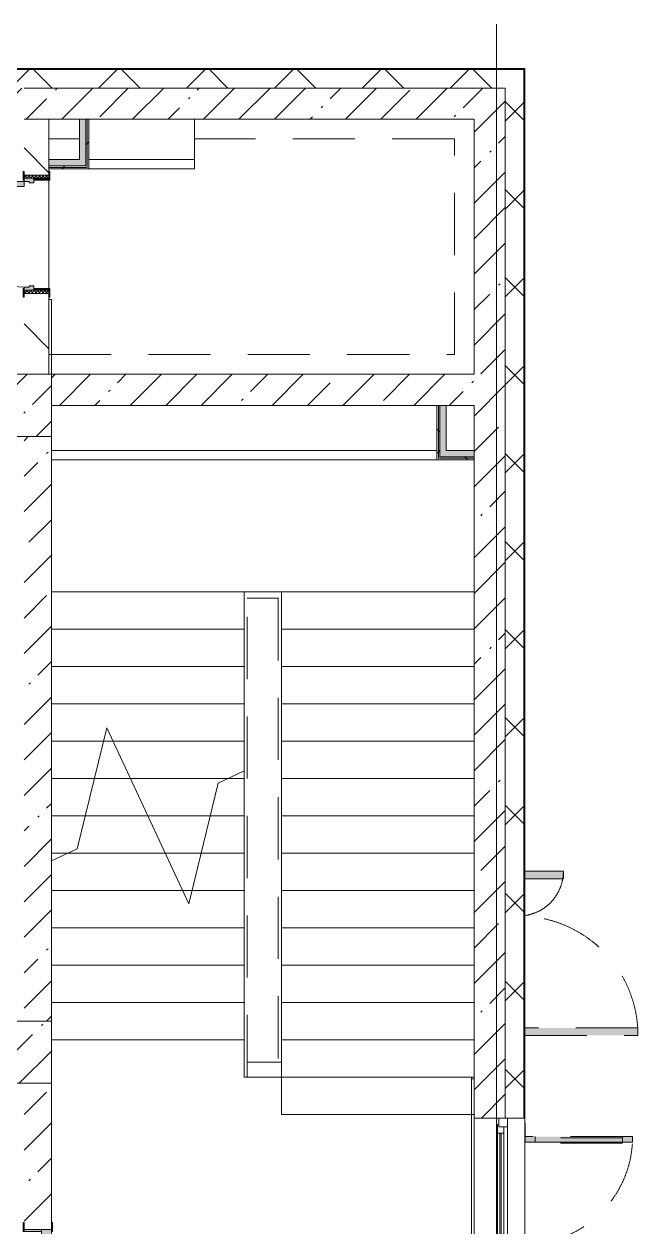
# Model space of a CAD drawing. Header units: millimetres. Extents: x -2911 to 185427, y -8553 to 29000.
# Drawn here: x 179627 to 184565, y 12246 to 21915 of the extents above; entities that cross this region are included whole.
import ezdxf

# ---------------------------------------------------------------- set-up
doc = ezdxf.new("R2010")
doc.units = ezdxf.units.MM
doc.linetypes.add('200_ШТРИХ__ш1_п0_6_', pattern=[800, 500, -300])
for name, color, linetype, lineweight in [('A-DETL-MBND-1', 7, '200_ШТРИХ__ш1_п0_6_', 9), ('A-GLAZ-2', 7, 'Continuous', 5), ('A-WALL', 7, 'Continuous', 9), ('A-WALL-3', 7, 'Continuous', 5), ('I-WALL-3', 7, 'Continuous', 5), ('S-COLS-2', 7, 'Continuous', 5), ('S-STRS-2', 7, 'Continuous', 5), ('S-STRS-MBND-1', 7, 'Continuous', 5), ('Оси', 7, 'Continuous', 9)]:
    doc.layers.add(name, color=color, linetype=linetype, lineweight=lineweight)
for name, color, linetype, lineweight, true_color in [('A-DOOR-2', 7, 'Continuous', 5, 0xaaaaaa), ('A-DOOR-3', 7, 'Continuous', 5, 0xe2e2e2), ('A-DOOR-FRAM-2', 7, 'Continuous', 5, 0xe2e2e2), ('A-DOOR-FRAM-3', 7, 'Continuous', 5, 0xaaaaaa), ('A-FLOR-2', 7, 'Continuous', 5, 0xaaaaaa), ('I-WALL-1', 7, 'Continuous', 5, 0xe7e7e7)]:
    doc.layers.add(name, color=color, linetype=linetype, lineweight=lineweight, true_color=true_color)
pattern_1 = [(45, (58417.4, 0), (-285.1231, 285.1231), []), (45, (58702.5, 0), (-285.1231, 285.1231), [504.031, -100.806, 16.764, -84.042])]
pattern_2 = [(45, (58417.4, 0), (-353.5534, 353.5534), []), (135, (58417.4, 0), (-353.5534, -353.5534), [])]
pattern_3 = [(45, (58417.4, 0), (-530.33, 530.33), []), (135, (58417.4, 0), (-530.33, -530.33), [])]

# ---------------------------------------------------------------- blocks, each defined once
blk = doc.blocks.new('110_Дверь_СКБ_2Ст - Д-1_л_Лестничная клетка EIS60 2-32142534-2_9_1_птичка')
at = {"layer": 'A-DOOR-3'}
for points in [[(662.5, 110), (662.5, 1010), (612.5, 1010), (612.5, 110)], [(-587.5, 510), (-637.5, 510), (-637.5, 110), (-587.5, 110), (-587.5, 433.2)], [(712.5, 30), (697.5, 30), (697.5, -110), (712.5, -110), (712.5, -30.6)]]:
    blk.add_hatch(color=256, dxfattribs=at).paths.add_polyline_path(points)
h = blk.add_hatch(color=256, dxfattribs=at)
h.paths.add_polyline_path([(712.5, 110), (662.5, 110), (662.5, 60), (652.5, 60), (652.5, 30), (712.5, 30)])
h.paths.add_polyline_path([(-627.5, 30), (-627.5, 60), (-637.5, 60), (-637.5, 110), (-687.5, 110), (-687.5, 30)])
at = {"layer": 'A-DOOR-FRAM-2'}
for points in [[(-672.5, 110), (-672.5, 118), (-742.5, 118), (-742.5, 110)], [(767.5, 110), (767.5, 118), (697.5, 118), (697.5, 110)], [(-672.5, 30), (-687.5, 30), (-687.5, -110), (-672.5, -110), (-672.5, -30.6)], [(-672.5, -110), (-742.5, -110), (-742.5, -118), (-672.5, -118)], [(767.5, -118), (767.5, -110), (697.5, -110), (697.5, -118)]]:
    blk.add_hatch(color=256, dxfattribs=at).paths.add_polyline_path(points)
at = {"layer": 'A-DOOR-2'}
for p, q in [((662.5, 1010), (612.5, 1010)), ((612.5, 1010), (612.5, 110)), ((662.5, 110), (662.5, 1010)), ((-637.5, 510), (-637.5, 110)), ((-587.5, 510), (-637.5, 510)), ((-587.5, 110), (-587.5, 510)), ((-637.5, 110), (-587.5, 110)), ((612.5, 110), (662.5, 110))]:
    blk.add_line(p, q, dxfattribs=at)
for centre, radius, start, end in [((662.5, 110), 900, 90, 180), ((-637.5, 110), 400, 360, 90)]:
    blk.add_arc(centre, radius, start, end, dxfattribs=at)
at = {"layer": 'A-DOOR-FRAM-3'}
for p, q in [((-672.5, 118), (-742.5, 118)), ((-742.5, 118), (-742.5, 110)), ((-742.5, 110), (-672.5, 110)), ((-637.5, 110), (-687.5, 110)), ((-687.5, 110), (-687.5, 30)), ((-672.5, 110), (-672.5, 118)), ((-637.5, 60), (-637.5, 110)), ((662.5, 110), (662.5, 60)), ((712.5, 110), (662.5, 110)), ((767.5, 118), (697.5, 118)), ((697.5, 118), (697.5, 110)), ((697.5, 110), (767.5, 110)), ((712.5, 30), (712.5, 110)), ((767.5, 110), (767.5, 118)), ((-687.5, 30), (-627.5, 30)), ((-672.5, 30), (-687.5, 30)), ((-687.5, 30), (-687.5, -110)), ((-672.5, -110), (-672.5, 30)), ((-627.5, 60), (-637.5, 60)), ((-627.5, 30), (-627.5, 60)), ((662.5, 60), (652.5, 60)), ((652.5, 60), (652.5, 30)), ((652.5, 30), (712.5, 30)), ((712.5, 30), (697.5, 30)), ((697.5, 30), (697.5, -110)), ((712.5, -110), (712.5, 30)), ((-672.5, -110), (-742.5, -110)), ((-742.5, -110), (-742.5, -118)), ((-742.5, -118), (-672.5, -118)), ((-687.5, -110), (-672.5, -110)), ((-672.5, -118), (-672.5, -110)), ((697.5, -110), (712.5, -110)), ((767.5, -110), (697.5, -110)), ((697.5, -110), (697.5, -118)), ((697.5, -118), (767.5, -118)), ((767.5, -118), (767.5, -110))]:
    blk.add_line(p, q, dxfattribs=at)
blk = doc.blocks.new('120_Окно_СКБ_1Ст - 120_Окно_СКБ_1Ст 1200х2500_h_ с форточкой2-24160662-2_9_1_птичка')
at = {"layer": 'A-GLAZ-2'}
for p, q in [((-600, -127), (-600, -57)), ((-600, -57), (-530, -57)), ((600, -57), (-600, -57)), ((-530, -57), (-530, -127)), ((530, -87), (-530, -87)), ((-530, -87), (-530, -127)), ((-480, -137), (-480, -87)), ((480, -137), (480, -87)), ((530, -127), (530, -57)), ((530, -57), (600, -57)), ((530, -127), (530, -87)), ((600, -57), (600, -127)), ((-530, -127), (-600, -127)), ((-600, -127), (-550, -127)), ((-530, -127), (-550, -127)), ((-550, -127), (-550, -137)), ((-550, -137), (550, -137)), ((550, -137), (-550, -137)), ((-480, -107), (480, -107)), ((480, -117), (-480, -117)), ((600, -127), (530, -127)), ((550, -127), (530, -127)), ((550, -127), (600, -127)), ((550, -137), (550, -127))]:
    blk.add_line(p, q, dxfattribs=at)
blk = doc.blocks.new('110_Дверь_СКБ_1Ст_Внутренняя1 - Д-8 950x2100h_охрана-V189-2_9_1_птичка')
at = {"layer": 'A-DOOR-2'}
h = blk.add_hatch(dxfattribs=at)
h.set_pattern_fill('FP_133', color=256, style=0, pattern_type=2)
h.set_pattern_definition([(135, (1826.41, 164.685), (-14.14214, -14.14214), []), (225, (1826.41, 164.685), (14.14214, -14.14214), [])])
h.paths.add_polyline_path([(487.5, 100), (462.5, 100), (462.5, -100), (487.5, -100), (487.5, -34.8)])
at = {"layer": 'A-DOOR-3'}
h = blk.add_hatch(color=256, dxfattribs=at)
h.paths.add_polyline_path([(-437.5, 100), (-437.5, 20), (-402.5, 20), (-402.5, 60), (-412.5, 60), (-416.2, 100)])
h.paths.add_polyline_path([(437.5, 100), (437.5, 60), (427.5, 60), (427.5, 20), (462.5, 20), (462.5, 100)])
at = {"layer": 'A-DOOR-FRAM-2'}
for points in [[(397.5, 950), (397.5, 100), (437.5, 100), (437.5, 950)], [(-492.5, 108), (-492.5, 100), (-422.5, 100), (-422.5, 108)], [(511.4, 108), (447.5, 108), (447.5, 100), (517.5, 100), (517.5, 108)], [(-422.5, 20), (-437.5, 20), (-437.5, -100), (-422.5, -100), (-422.5, -34.8)], [(462.5, 20), (447.5, 20), (447.5, -100), (462.5, -100), (462.5, -34.8)], [(-492.5, -100), (-492.5, -108), (-422.5, -108), (-422.5, -100)], [(447.5, -100), (447.5, -108), (517.5, -108), (517.5, -100)]]:
    blk.add_hatch(color=256, dxfattribs=at).paths.add_polyline_path(points)
at = {"layer": 'A-DOOR-FRAM-3'}
h = blk.add_hatch(dxfattribs=at)
h.set_pattern_fill('FP_134', color=256, style=0, pattern_type=2)
h.set_pattern_definition([(45, (-296.384, 164.685), (-14.1421, 14.1421), []), (135, (-296.384, 164.685), (-14.1421, -14.1421), [])])
h.paths.add_polyline_path([(-437.5, 100), (-462.5, 100), (-462.5, -100), (-437.5, -100), (-437.5, -34.8)])
at = {"layer": 'A-DOOR-2'}
for p, q in [((437.5, 950), (397.5, 950)), ((397.5, 950), (397.5, 100)), ((437.5, 100), (437.5, 950)), ((397.5, 100), (437.5, 100))]:
    blk.add_line(p, q, dxfattribs=at)
blk.add_arc((437.5, 100), 850, 90, 180, dxfattribs=at)
at = {"layer": 'A-DOOR-FRAM-3'}
for p, q in [((-422.5, 108), (-492.5, 108)), ((-492.5, 108), (-492.5, 100)), ((-492.5, 100), (-422.5, 100)), ((-437.5, 100), (-462.5, 100)), ((-462.5, 100), (-462.5, -100)), ((-412.5, 100), (-437.5, 100)), ((-437.5, 100), (-437.5, 20)), ((-437.5, -100), (-437.5, 100)), ((-422.5, 100), (-437.5, 100)), ((-437.5, 100), (-437.5, 99)), ((-437.5, 99), (-422.5, 99)), ((-422.5, 100), (-422.5, 108)), ((-422.5, 99), (-422.5, 100)), ((-412.5, 60), (-412.5, 100)), ((437.5, 100), (437.5, 60)), ((462.5, 100), (437.5, 100)), ((517.5, 108), (447.5, 108)), ((447.5, 108), (447.5, 100)), ((462.5, 100), (447.5, 100)), ((447.5, 100), (447.5, 99)), ((447.5, 100), (517.5, 100)), ((447.5, 99), (462.5, 99)), ((462.5, 20), (462.5, 100)), ((487.5, 100), (462.5, 100)), ((462.5, 100), (462.5, -100)), ((462.5, 99), (462.5, 100)), ((487.5, -100), (487.5, 100)), ((517.5, 100), (517.5, 108)), ((-437.5, 20), (-402.5, 20)), ((-422.5, 20), (-437.5, 20)), ((-437.5, 20), (-437.5, -100)), ((-422.5, -100), (-422.5, 20)), ((-402.5, 60), (-412.5, 60)), ((-402.5, 20), (-402.5, 60)), ((437.5, 60), (427.5, 60)), ((427.5, 60), (427.5, 20)), ((427.5, 20), (462.5, 20)), ((462.5, 20), (447.5, 20)), ((447.5, 20), (447.5, -100)), ((462.5, -100), (462.5, 20)), ((-422.5, -100), (-492.5, -100)), ((-492.5, -100), (-492.5, -108)), ((-492.5, -108), (-422.5, -108)), ((-462.5, -100), (-437.5, -100)), ((-437.5, -100), (-422.5, -100)), ((-422.5, -108), (-422.5, -100)), ((447.5, -100), (462.5, -100)), ((517.5, -100), (447.5, -100)), ((447.5, -100), (447.5, -108)), ((447.5, -108), (517.5, -108)), ((462.5, -100), (487.5, -100)), ((517.5, -108), (517.5, -100))]:
    blk.add_line(p, q, dxfattribs=at)
blk = doc.blocks.new('110_Дверь_СКБ_2Ст_Наружная - ДН-3_1_л__ Двухстворчатая 1200 х2900 из подвала EI30-23667726-2_9_1_птичка')
at = {"layer": 'A-DETL-MBND-1'}
for points in [[(679.5, 989), (619.5, 989), (619.5, 79), (679.5, 79)], [(-580.5, 79), (-580.5, 389), (-640.5, 389), (-640.5, 79)]]:
    blk.add_hatch(color=256, dxfattribs=at).paths.add_polyline_path(points)
for p, q in [((679.5, 989), (619.5, 989)), ((619.5, 989), (619.5, 79)), ((679.5, 79), (679.5, 989)), ((-640.5, 389), (-640.5, 79)), ((-580.5, 389), (-640.5, 389)), ((-580.5, 79), (-580.5, 389))]:
    blk.add_line(p, q, dxfattribs=at)
for centre, radius, start, end in [((679.5, 29), 960, 90, 176.98148), ((-640.5, 29), 360, 8.16602, 90)]:
    blk.add_arc(centre, radius, start, end, dxfattribs=at)
blk = doc.blocks.new('Дверь_Витражная_СКБ_2Ст - ВН-6-31912847-2_9_1_птичка')
at = {"layer": 'A-DETL-MBND-1'}
for points in [[(-643, -370), (-598, -370), (-598, -20), (-643, -20)], [(562, -884), (607, -884), (607, -20), (562, -20)]]:
    blk.add_hatch(color=256, dxfattribs=at).paths.add_polyline_path(points)
for p, q in [((-607, -20), (-715, -20)), ((-715, -20), (-607, -20)), ((-598, -20), (-643, -20)), ((-643, -370), (-643, -20)), ((-598, -20), (-643, -20)), ((-643, -20), (-643, -370)), ((-607, -370), (-607, -20)), ((-598, -370), (-598, -20)), ((-598, -370), (-598, -20)), ((562, -20), (607, -20)), ((562, -884), (562, -20)), ((562, -20), (562, -884)), ((607, -20), (562, -20)), ((607, -884), (607, -20)), ((607, -884), (607, -20)), ((607, -20), (715, -20)), ((607, -20), (715, -20)), ((607, -884), (607, -20)), ((-643, -100), (-598, -100)), ((-633, -290), (-633, -100)), ((-589, -290), (-589, -100)), ((553, -804), (553, -100)), ((607, -100), (562, -100)), ((597, -804), (597, -100)), ((-643, -290), (-598, -290)), ((-643, -370), (-598, -370)), ((-643, -370), (-598, -370)), ((607, -804), (562, -804)), ((607, -884), (562, -884)), ((562, -884), (607, -884))]:
    blk.add_line(p, q, dxfattribs=at)
for centre, radius, start, end in [((-607, -20), 350, 270, 0), ((607, -20), 864, 180, 270)]:
    blk.add_arc(centre, radius, start, end, dxfattribs=at)
blk = doc.blocks.new('BSC_Колонна _Прямоугольная - 500х500-22291386-2_9_1_птичка')
at = {"layer": 'S-COLS-2'}
h = blk.add_hatch(dxfattribs=at)
h.set_pattern_fill('FP_210', color=256, style=0, pattern_type=2)
h.set_pattern_definition([(45, (-121180, -13650), (-285.1231, 285.1231), []), (45, (-120894.88, -13650), (-285.1231, 285.1231), [504.031, -100.806, 16.764, -84.042])])
h.paths.add_polyline_path([(-250, -250), (250, -250), (250, 250), (-250, 250), (-250, -115.2)])
for p, q in [((250, 250), (-250, 250)), ((-250, 250), (-250, -250)), ((250, -250), (250, 250)), ((-250, -250), (250, -250))]:
    blk.add_line(p, q, dxfattribs=at)
blk = doc.blocks.new('BSC_Колонна _Прямоугольная - 500х500-V294-2_9_1_птичка')
at = {"layer": 'S-COLS-2'}
h = blk.add_hatch(dxfattribs=at)
h.set_pattern_fill('FP_219', color=256, style=0, pattern_type=2)
h.set_pattern_definition([(45, (-121180, -18850), (-285.1231, 285.1231), []), (45, (-120894.88, -18850), (-285.1231, 285.1231), [504.031, -100.806, 16.764, -84.042])])
h.paths.add_polyline_path([(-250, -250), (250, -250), (250, 250), (-250, 250), (-250, -109.1)])
for p, q in [((250, 250), (-250, 250)), ((-250, 250), (-250, -250)), ((250, -250), (250, 250)), ((-250, -250), (250, -250))]:
    blk.add_line(p, q, dxfattribs=at)
blk = doc.blocks.new('Зашивка приборов отопления30 - Зашивка приборов отопления-33323465-2_9_1_птичка')
at = {"layer": 'A-WALL-3'}
for p, q in [((121290.8, 18669.6), (124390.8, 18669.6)), ((124390.8, 18669.6), (121290.8, 18669.6)), ((121290.8, 18594.6), (124390.8, 18594.6))]:
    blk.add_line(p, q, dxfattribs=at)
blk = doc.blocks.new('Зашивка приборов отопления44 - Зашивка приборов отопления-33398827-2_9_1_птичка')
at = {"layer": 'A-WALL-3'}
for p, q in [((122140.8, 18669.6), (122140.8, 18994.6)), ((121290.8, 18669.6), (122140.8, 18669.6)), ((122141.3, 18669.6), (121290.8, 18669.6)), ((122141.3, 18594.6), (122141.3, 18669.6)), ((121290.8, 18594.6), (122141.3, 18594.6))]:
    blk.add_line(p, q, dxfattribs=at)

msp = doc.modelspace()

# ---------------------------------------------------------------- hatches: boundary and pattern name
at = {"layer": 'A-WALL-3'}
h = msp.add_hatch(dxfattribs=at)
h.set_pattern_fill('FP_120', color=256, style=0, pattern_type=2)
h.set_pattern_definition(pattern_2)
h.paths.add_polyline_path([(183647.4, 21400), (183647.4, 21550), (178567.6, 21550), (178567.6, 21400), (183497.4, 21400)])
h.paths.add_polyline_path([(177667.6, 21400), (177667.6, 21550), (176317.8, 21550), (176317.8, 21400), (176924.3, 21400)])
h.paths.add_polyline_path([(164866.5, 21400), (165267.8, 21400), (165267.8, 21550), (163967.6, 21550), (163967.6, 21400), (164467.4, 21400)])
h.paths.add_polyline_path([(167467.8, 21400), (167467.8, 21550), (166167.8, 21550), (166167.8, 21400), (166721.5, 21400)])
h.paths.add_polyline_path([(168367.8, 21400), (169667.4, 21400), (169667.4, 21550), (168367.8, 21550)])
h.paths.add_polyline_path([(174517.8, 21400), (175417.8, 21400), (175417.8, 21550), (174017.8, 21550), (174017.8, 21400), (174141.7, 21400)])
h.paths.add_polyline_path([(170567.4, 21400), (171717.8, 21400), (171717.8, 21550), (170567.4, 21550)])
h.paths.add_polyline_path([(158373.9, 21400), (159567.4, 21400), (159567.4, 21550), (155027.4, 21550), (155027.4, 21400), (157446.3, 21400)])
h.paths.add_polyline_path([(160467.4, 21400), (161667.6, 21400), (161667.6, 21550), (160467.4, 21550)])
h.paths.add_polyline_path([(151727.4, 21400), (151727.4, 21550), (151477.4, 21550), (151477.4, 21400)])
h = msp.add_hatch(dxfattribs=at)
h.set_pattern_fill('FP_120', color=256, style=0, pattern_type=2)
h.set_pattern_definition(pattern_2)
h.paths.add_polyline_path([(183497.4, -250), (183647.4, -250), (183647.4, 7700), (183497.4, 7700), (183497.4, -100)])
h.paths.add_polyline_path([(183647.4, 10000), (183647.4, 11920), (183497.4, 11920), (183497.4, 10000)])
h.paths.add_polyline_path([(183647.4, 13120), (183647.4, 21400), (183497.4, 21400), (183497.4, 13120)])
at = {"layer": 'I-WALL-1'}
for points in [[(180123.4, 20775), (180123.4, 21150), (180073.4, 21150), (180073.4, 20775)], [(180073.4, 20775), (180073.4, 20825), (179827.4, 20825), (179827.4, 20775)], [(183022.4, 18487.5), (183022.4, 18850), (182972.4, 18850), (182972.4, 18487.5)], [(183247.4, 18437.5), (183247.4, 18487.5), (182972.4, 18487.5), (182972.4, 18437.5)]]:
    msp.add_hatch(color=256, dxfattribs=at).paths.add_polyline_path(points)
at = {"layer": 'I-WALL-3'}
h = msp.add_hatch(dxfattribs=at)
h.set_pattern_fill('FP_128', color=256, style=0, pattern_type=2)
h.set_pattern_definition(pattern_1)
h.paths.add_polyline_path([(170567.4, 21150), (171717.8, 21150), (171717.8, 21400), (170567.4, 21400)])
h.paths.add_polyline_path([(174517.8, 21150), (175417.8, 21150), (175417.8, 21400), (174517.8, 21400), (174517.8, 21239.3)])
h.paths.add_polyline_path([(179627.4, 21150), (179627.4, 21400), (179267.4, 21400), (179267.4, 21150)])
h.paths.add_polyline_path([(176932.9, 21150), (177667.6, 21150), (177667.6, 21400), (176317.8, 21400), (176317.8, 21150), (176924.3, 21150)])
h.paths.add_polyline_path([(159554.9, 21150), (159567.4, 21150), (159567.4, 21400), (159217.4, 21400), (159217.4, 21150), (159542.4, 21150)])
h.paths.add_polyline_path([(161156.4, 21150), (161667.6, 21150), (161667.6, 21400), (160467.4, 21400), (160467.4, 21150)])
h.paths.add_polyline_path([(164467.4, 21150), (165267.8, 21150), (165267.8, 21400), (164467.4, 21400)])
h.paths.add_polyline_path([(166721.5, 21150), (167467.8, 21150), (167467.8, 21400), (166167.8, 21400), (166167.8, 21150), (166642.4, 21150)])
h.paths.add_polyline_path([(169667.4, 21150), (169667.4, 21400), (169467.4, 21400), (169467.4, 21150), (169504.1, 21150)])
h.paths.add_polyline_path([(168767.4, 21150), (168767.4, 21400), (168367.8, 21400), (168367.8, 21150), (168576.6, 21150)])
h = msp.add_hatch(dxfattribs=at)
h.set_pattern_fill('FP_128', color=256, style=0, pattern_type=2)
h.set_pattern_definition(pattern_1)
h.paths.add_polyline_path([(183247.4, 21150), (183247.4, 21400), (179627.4, 21400), (179627.4, 21150), (181561.9, 21150)])
h = msp.add_hatch(dxfattribs=at)
h.set_pattern_fill('FP_128', color=256, style=0, pattern_type=2)
h.set_pattern_definition(pattern_1)
h.paths.add_polyline_path([(183416.9, 10600), (183497.4, 10600), (183497.4, 11920), (183247.4, 11920), (183247.4, 10600)])
h.paths.add_polyline_path([(183497.4, 13120), (183497.4, 21400), (183247.4, 21400), (183247.4, 13120), (183416.9, 13120)])
h = msp.add_hatch(dxfattribs=at)
h.set_pattern_fill('FP_131', color=256, style=0, pattern_type=2)
h.set_pattern_definition([(135, (58417.4, 0), (-353.5534, -353.5534), [])])
h.paths.add_polyline_path([(179627.4, 19100), (179827.4, 19100), (179827.4, 19750), (179627.4, 19750), (179627.4, 19319.3)])
h.paths.add_polyline_path([(179827.4, 20700), (179827.4, 21150), (179627.4, 21150), (179627.4, 20700), (179706.8, 20700)])
h = msp.add_hatch(dxfattribs=at)
h.set_pattern_fill('FP_224', color=256, style=0, pattern_type=2)
h.set_pattern_definition(pattern_3)
h.paths.add_polyline_path([(180135.9, 20762.5), (180135.9, 21150), (180123.4, 21150), (180123.4, 20762.5)])
h = msp.add_hatch(dxfattribs=at)
h.set_pattern_fill('FP_224', color=256, style=0, pattern_type=2)
h.set_pattern_definition(pattern_3)
h.paths.add_polyline_path([(180148.4, 20750), (180148.4, 21150), (180135.9, 21150), (180135.9, 20750)])
h = msp.add_hatch(dxfattribs=at)
h.set_pattern_fill('FP_224', color=256, style=0, pattern_type=2)
h.set_pattern_definition(pattern_3)
h.paths.add_polyline_path([(180123.4, 20762.5), (180123.4, 20775), (179827.4, 20775), (179827.4, 20762.5), (180073.4, 20762.5)])
h = msp.add_hatch(dxfattribs=at)
h.set_pattern_fill('FP_224', color=256, style=0, pattern_type=2)
h.set_pattern_definition(pattern_3)
h.paths.add_polyline_path([(180073.4, 20750), (180135.9, 20750), (180135.9, 20762.5), (179827.4, 20762.5), (179827.4, 20750)])
h = msp.add_hatch(dxfattribs=at)
h.set_pattern_fill('FP_128', color=256, style=0, pattern_type=2)
h.set_pattern_definition(pattern_1)
h.paths.add_polyline_path([(183247.4, 18850), (183247.4, 19100), (179847.4, 19100), (179847.4, 18850), (183022.4, 18850)])
h = msp.add_hatch(dxfattribs=at)
h.set_pattern_fill('FP_224', color=256, style=0, pattern_type=2)
h.set_pattern_definition(pattern_3)
h.paths.add_polyline_path([(182959.9, 18425), (182959.9, 18850), (182947.4, 18850), (182947.4, 18425)])
h = msp.add_hatch(dxfattribs=at)
h.set_pattern_fill('FP_224', color=256, style=0, pattern_type=2)
h.set_pattern_definition(pattern_3)
h.paths.add_polyline_path([(182959.9, 18437.5), (182972.4, 18437.5), (182972.4, 18850), (182959.9, 18850), (182959.9, 18487.5)])
h = msp.add_hatch(dxfattribs=at)
h.set_pattern_fill('FP_128', color=256, style=0, pattern_type=2)
h.set_pattern_definition(pattern_1)
h.paths.add_polyline_path([(179706.8, 10600), (179847.4, 10600), (179847.4, 10825), (179627.4, 10825), (179627.4, 10600)])
h.paths.add_polyline_path([(179706.8, 12225), (179847.4, 12225), (179847.4, 13400), (179627.4, 13400), (179627.4, 12225)])
h.paths.add_polyline_path([(179640.6, 13900), (179847.4, 13900), (179847.4, 18600), (179627.4, 18600), (179627.4, 13900)])
h = msp.add_hatch(dxfattribs=at)
h.set_pattern_fill('FP_224', color=256, style=0, pattern_type=2)
h.set_pattern_definition(pattern_3)
h.paths.add_polyline_path([(183247.4, 18412.5), (183247.4, 18425), (182947.4, 18425), (182947.4, 18412.5)])
h = msp.add_hatch(dxfattribs=at)
h.set_pattern_fill('FP_224', color=256, style=0, pattern_type=2)
h.set_pattern_definition(pattern_3)
h.paths.add_polyline_path([(183247.4, 18425), (183247.4, 18437.5), (182959.9, 18437.5), (182959.9, 18425)])
h = msp.add_hatch(dxfattribs=at)
h.set_pattern_fill('FP_132', color=256, style=0, pattern_type=2)
h.set_pattern_definition([(45, (58417.4, 0), (-176.7767, 176.7767), [])])
h.paths.add_polyline_path([(179627.4, 12450), (179627.4, 12530), (178877.4, 12530), (178877.4, 12450)])

# ---------------------------------------------------------------- linework, layer by layer
at = {"layer": 'A-DETL-MBND-1'}
for p, q in [((180073.4, 20992), (179827.4, 20992)), ((183089.4, 20992), (180998.4, 20992)), ((183089.4, 19258), (183089.4, 20992)), ((179827.4, 19258), (183089.4, 19258)), ((181422.4, 13450), (181422.4, 17300)), ((181672.4, 17300), (181422.4, 17300)), ((181672.4, 17300), (181672.4, 13570)), ((181422.4, 13570), (181697.4, 13570))]:
    msp.add_line(p, q, dxfattribs=at)
at = {"layer": 'A-FLOR-2'}
for p, q in [((179827.4, 19700), (179847.4, 19700)), ((179847.4, 19700), (179847.4, 19100)), ((181397.4, 13450), (181397.4, 13750)), ((183226.4, 13450), (181397.4, 13450)), ((183226.4, 10600), (183226.4, 13450)), ((183247.4, 13435), (183226.4, 13435))]:
    msp.add_line(p, q, dxfattribs=at)
at = {"layer": 'A-WALL'}
for p, q in [((183650.4, 21553), (178567.6, 21553)), ((183647.4, 21550), (178567.6, 21550)), ((183647.4, 13120), (183647.4, 21550)), ((183650.4, 13120), (183650.4, 21553)), ((183497.4, 21400), (183497.4, 13120)), ((179827.4, 21150), (179627.4, 21150)), ((180148.4, 21150), (180073.4, 21150)), ((180123.4, 20775), (180123.4, 21150)), ((180135.9, 20762.5), (180135.9, 21150)), ((179827.4, 20775), (180123.4, 20775)), ((179827.4, 20762.5), (180135.9, 20762.5)), ((183022.4, 18850), (182947.4, 18850)), ((182959.9, 18850), (182959.9, 18425)), ((182972.4, 18850), (182972.4, 18437.5)), ((183247.4, 18412.5), (183247.4, 18487.5)), ((182959.9, 18425), (183247.4, 18425)), ((182972.4, 18437.5), (183247.4, 18437.5))]:
    msp.add_line(p, q, dxfattribs=at)
at = {"layer": 'A-WALL-3'}
for p, q in [((183655.4, 21558), (168367.8, 21558)), ((183655.4, -258), (183655.4, 21558)), ((179627.4, 21400), (183497.4, 21400)), ((183497.4, 13120), (183655.4, 13120))]:
    msp.add_line(p, q, dxfattribs=at)
at = {"layer": 'I-WALL-3'}
for p, q in [((179827.4, 21150), (180073.4, 21150)), ((179827.4, 20730), (179827.4, 21150)), ((180073.4, 21150), (180073.4, 20825)), ((180148.4, 21150), (183247.4, 21150)), ((180148.4, 20750), (180148.4, 21150)), ((183247.4, 21150), (183247.4, 19100)), ((180073.4, 20825), (179827.4, 20825)), ((179827.4, 20750), (180148.4, 20750)), ((179827.4, 20660), (179827.4, 19790)), ((179827.4, 19100), (179827.4, 19720)), ((183247.4, 19100), (179847.4, 19100)), ((179847.4, 18850), (182947.4, 18850)), ((182947.4, 18850), (182947.4, 18412.5)), ((183022.4, 18850), (183247.4, 18850)), ((183022.4, 18487.5), (183022.4, 18850)), ((183247.4, 18850), (183247.4, 18487.5)), ((179847.4, 13900), (179847.4, 18600)), ((183247.4, 18487.5), (183022.4, 18487.5)), ((182947.4, 18412.5), (183247.4, 18412.5)), ((183247.4, 18412.5), (183247.4, 10600)), ((179847.4, 12280), (179847.4, 13400)), ((183247.4, 13120), (183497.4, 13120))]:
    msp.add_line(p, q, dxfattribs=at)
at = {"layer": 'S-STRS-2'}
for p, q in [((179847.4, 17350), (181397.4, 17350)), ((179847.4, 17350), (181397.4, 17350)), ((181397.4, 17350), (181697.4, 17350)), ((181397.4, 17050), (181397.4, 17350)), ((183247.4, 17350), (181697.4, 17350)), ((181697.4, 17350), (181697.4, 17050)), ((183247.4, 17350), (181697.4, 17350)), ((179847.4, 17050), (181397.4, 17050)), ((179847.4, 17050), (181397.4, 17050)), ((181397.4, 16750), (181397.4, 17050)), ((181697.4, 17050), (181697.4, 16750)), ((183247.4, 17050), (181697.4, 17050)), ((183247.4, 17050), (181697.4, 17050)), ((179847.4, 16750), (181397.4, 16750)), ((179847.4, 16750), (181397.4, 16750)), ((181397.4, 16450), (181397.4, 16750)), ((181697.4, 16750), (181697.4, 16450)), ((183247.4, 16750), (181697.4, 16750)), ((183247.4, 16750), (181697.4, 16750)), ((179847.4, 16450), (181397.4, 16450)), ((179847.4, 16450), (181397.4, 16450)), ((181397.4, 16150), (181397.4, 16450)), ((181697.4, 16450), (181697.4, 16150)), ((183247.4, 16450), (181697.4, 16450)), ((183247.4, 16450), (181697.4, 16450)), ((179847.4, 16150), (180266, 16150)), ((179847.4, 16150), (180266, 16150)), ((180266, 16150), (180342.6, 16150)), ((180266, 16150), (180342.6, 16150)), ((180342.6, 16150), (181397.4, 16150)), ((180342.6, 16150), (181397.4, 16150)), ((181397.4, 15911.4), (181397.4, 16150)), ((181697.4, 16150), (181697.4, 15850)), ((183247.4, 16150), (181697.4, 16150)), ((183247.4, 16150), (181697.4, 16150)), ((181397.4, 15850), (181397.4, 15911.4)), ((179847.4, 15850), (180193, 15850)), ((179847.4, 15850), (180193, 15850)), ((180193, 15850), (180482.5, 15850)), ((180193, 15850), (180482.5, 15850)), ((180482.5, 15850), (181265.7, 15850)), ((180482.5, 15850), (181265.7, 15850)), ((181265.7, 15850), (181397.4, 15850)), ((181265.7, 15850), (181397.4, 15850)), ((181397.4, 15550), (181397.4, 15850)), ((181697.4, 15850), (181697.4, 15550)), ((183247.4, 15850), (181697.4, 15850)), ((183247.4, 15850), (181697.4, 15850)), ((179847.4, 15550), (180120.1, 15550)), ((179847.4, 15550), (180120.1, 15550)), ((180120.1, 15550), (180622.4, 15550)), ((180120.1, 15550), (180622.4, 15550)), ((180622.4, 15550), (181124.6, 15550)), ((180622.4, 15550), (181124.6, 15550)), ((181124.6, 15550), (181397.4, 15550)), ((181124.6, 15550), (181397.4, 15550)), ((181397.4, 15250), (181397.4, 15550)), ((181697.4, 15550), (181697.4, 15250)), ((183247.4, 15550), (181697.4, 15550)), ((183247.4, 15550), (181697.4, 15550)), ((179847.4, 15250), (179979, 15250)), ((179847.4, 15250), (179979, 15250)), ((179979, 15250), (180762.3, 15250)), ((179979, 15250), (180762.3, 15250)), ((180762.3, 15250), (181051.7, 15250)), ((180762.3, 15250), (181051.7, 15250)), ((181051.7, 15250), (181397.4, 15250)), ((181051.7, 15250), (181397.4, 15250)), ((181397.4, 14950), (181397.4, 15250)), ((181697.4, 15250), (181697.4, 14950)), ((183247.4, 15250), (181697.4, 15250)), ((183247.4, 15250), (181697.4, 15250)), ((179847.4, 14950), (180902.2, 14950)), ((179847.4, 14950), (180902.2, 14950)), ((180902.2, 14950), (180978.8, 14950)), ((180902.2, 14950), (180978.8, 14950)), ((180978.8, 14950), (181397.4, 14950)), ((180978.8, 14950), (181397.4, 14950)), ((181397.4, 14650), (181397.4, 14950)), ((181697.4, 14950), (181697.4, 14650)), ((183247.4, 14950), (181697.4, 14950)), ((183247.4, 14950), (181697.4, 14950)), ((179847.4, 14650), (181397.4, 14650)), ((179847.4, 14650), (181397.4, 14650)), ((181397.4, 14350), (181397.4, 14650)), ((181697.4, 14650), (181697.4, 14350)), ((183247.4, 14650), (181697.4, 14650)), ((183247.4, 14650), (181697.4, 14650)), ((179847.4, 14350), (181397.4, 14350)), ((179847.4, 14350), (181397.4, 14350)), ((181397.4, 14050), (181397.4, 14350)), ((181697.4, 14350), (181697.4, 14050)), ((183247.4, 14350), (181697.4, 14350)), ((183247.4, 14350), (181697.4, 14350)), ((179847.4, 14050), (181397.4, 14050)), ((179847.4, 14050), (181397.4, 14050)), ((181397.4, 13750), (181397.4, 14050)), ((181697.4, 14050), (181697.4, 13750)), ((183247.4, 14050), (181697.4, 14050)), ((183247.4, 14050), (181697.4, 14050)), ((179847.4, 13750), (181397.4, 13750)), ((179847.4, 13750), (181397.4, 13750)), ((181697.4, 13750), (181697.4, 13450)), ((183247.4, 13750), (181697.4, 13750)), ((183247.4, 13750), (181697.4, 13750)), ((183247.4, 13450), (181697.4, 13450))]:
    msp.add_line(p, q, dxfattribs=at)
at = {"layer": 'S-STRS-MBND-1'}
for p, q in [((179847.4, 18850), (179847.4, 17350)), ((183247.4, 18850), (179847.4, 18850)), ((183247.4, 17350), (183247.4, 18850)), ((179847.4, 17350), (181397.4, 17350)), ((179847.4, 15848.6), (179847.4, 17350)), ((179847.4, 17350), (181397.4, 17350)), ((181397.4, 17350), (181697.4, 17350)), ((181397.4, 15911.4), (181397.4, 17350)), ((183247.4, 17350), (181697.4, 17350)), ((181697.4, 17350), (181697.4, 13150)), ((183247.4, 17350), (181697.4, 17350)), ((183247.4, 17350), (183247.4, 13150)), ((179847.4, 17050), (181397.4, 17050)), ((179847.4, 17050), (181397.4, 17050)), ((183247.4, 17050), (181697.4, 17050)), ((183247.4, 17050), (181697.4, 17050)), ((179847.4, 16750), (181397.4, 16750)), ((179847.4, 16750), (181397.4, 16750)), ((183247.4, 16750), (181697.4, 16750)), ((183247.4, 16750), (181697.4, 16750)), ((179847.4, 16450), (181397.4, 16450)), ((179847.4, 16450), (181397.4, 16450)), ((183247.4, 16450), (181697.4, 16450)), ((183247.4, 16450), (181697.4, 16450)), ((180292.2, 16258.1), (180055.9, 15285.9)), ((180952.6, 14841.9), (180292.2, 16258.1)), ((179847.4, 16150), (180266, 16150)), ((179847.4, 16150), (180266, 16150)), ((180342.6, 16150), (181397.4, 16150)), ((180342.6, 16150), (181397.4, 16150)), ((183247.4, 16150), (181697.4, 16150)), ((183247.4, 16150), (181697.4, 16150)), ((181397.4, 15911.4), (181188.8, 15814.1)), ((179847.4, 15850), (180193, 15850)), ((179847.4, 15850), (180193, 15850)), ((180482.5, 15850), (181265.7, 15850)), ((180482.5, 15850), (181265.7, 15850)), ((181188.8, 15814.1), (180952.6, 14841.9)), ((183247.4, 15850), (181697.4, 15850)), ((183247.4, 15850), (181697.4, 15850)), ((179847.4, 15550), (180120.1, 15550)), ((179847.4, 15550), (180120.1, 15550)), ((180622.4, 15550), (181124.6, 15550)), ((180622.4, 15550), (181124.6, 15550)), ((183247.4, 15550), (181697.4, 15550)), ((183247.4, 15550), (181697.4, 15550)), ((180055.9, 15285.9), (179847.4, 15188.6)), ((179847.4, 15250), (179979, 15250)), ((179847.4, 15250), (179979, 15250)), ((180762.3, 15250), (181051.7, 15250)), ((180762.3, 15250), (181051.7, 15250)), ((183247.4, 15250), (181697.4, 15250)), ((183247.4, 15250), (181697.4, 15250)), ((180902.2, 14950), (180978.8, 14950)), ((180902.2, 14950), (180978.8, 14950)), ((183247.4, 14950), (181697.4, 14950)), ((183247.4, 14950), (181697.4, 14950)), ((183247.4, 14650), (181697.4, 14650)), ((183247.4, 14650), (181697.4, 14650)), ((183247.4, 14350), (181697.4, 14350)), ((183247.4, 14350), (181697.4, 14350)), ((183247.4, 14050), (181697.4, 14050)), ((183247.4, 14050), (181697.4, 14050)), ((183247.4, 13750), (181697.4, 13750)), ((183247.4, 13750), (181697.4, 13750)), ((183247.4, 13450), (181697.4, 13450)), ((183247.4, 13450), (181697.4, 13450)), ((183247.4, 13150), (181697.4, 13150))]:
    msp.add_line(p, q, dxfattribs=at)
at = {"layer": 'Оси'}
msp.add_line((183427.4, 10029.8), (183427.4, 21915.1), dxfattribs=at)

# ---------------------------------------------------------------- block references
at = {"layer": 'A-DETL-MBND-1'}
for name, p, rotation in [('110_Дверь_СКБ_2Ст_Наружная - ДН-3_1_л__ Двухстворчатая 1200 х2900 из подвала EI30-23667726-2_9_1_птичка', (183576.4, 14464.5), 269.9999999999999), ('Дверь_Витражная_СКБ_2Ст - ВН-6-31912847-2_9_1_птичка', (183638.4, 12365), 89.99999999999957)]:
    msp.add_blockref(name, p, dxfattribs=dict(at, rotation=rotation))
at = {"layer": 'A-DOOR-2'}
for name, p, rotation in [('110_Дверь_СКБ_1Ст_Внутренняя1 - Д-8 950x2100h_охрана-V189-2_9_1_птичка', (179727.4, 20212.5), 89.99999999999991), ('110_Дверь_СКБ_2Ст - Д-1_л_Лестничная клетка EIS60 2-32142534-2_9_1_птичка', (179737.4, 11537.5), 269.9999999999999)]:
    msp.add_blockref(name, p, dxfattribs=dict(at, rotation=rotation))
at = {"layer": 'A-GLAZ-2', "rotation": 269.9999999999999}
msp.add_blockref('120_Окно_СКБ_1Ст - 120_Окно_СКБ_1Ст 1200х2500_h_ с форточкой2-24160662-2_9_1_птичка', (183572.4, 12520), dxfattribs=at)
at = {"layer": 'A-WALL-3'}
for name, p in [('Зашивка приборов отопления44 - Зашивка приборов отопления-33398827-2_9_1_птичка', (58857.6, 2155.4)), ('Зашивка приборов отопления30 - Зашивка приборов отопления-33323465-2_9_1_птичка', (58556.6, -182.1))]:
    msp.add_blockref(name, p, dxfattribs=at)
at = {"layer": 'S-COLS-2'}
for name, p in [('BSC_Колонна _Прямоугольная - 500х500-V294-2_9_1_птичка', (179597.4, 18850)), ('BSC_Колонна _Прямоугольная - 500х500-22291386-2_9_1_птичка', (179597.4, 13650))]:
    msp.add_blockref(name, p, dxfattribs=at)

doc.saveas('drawing.dxf')
